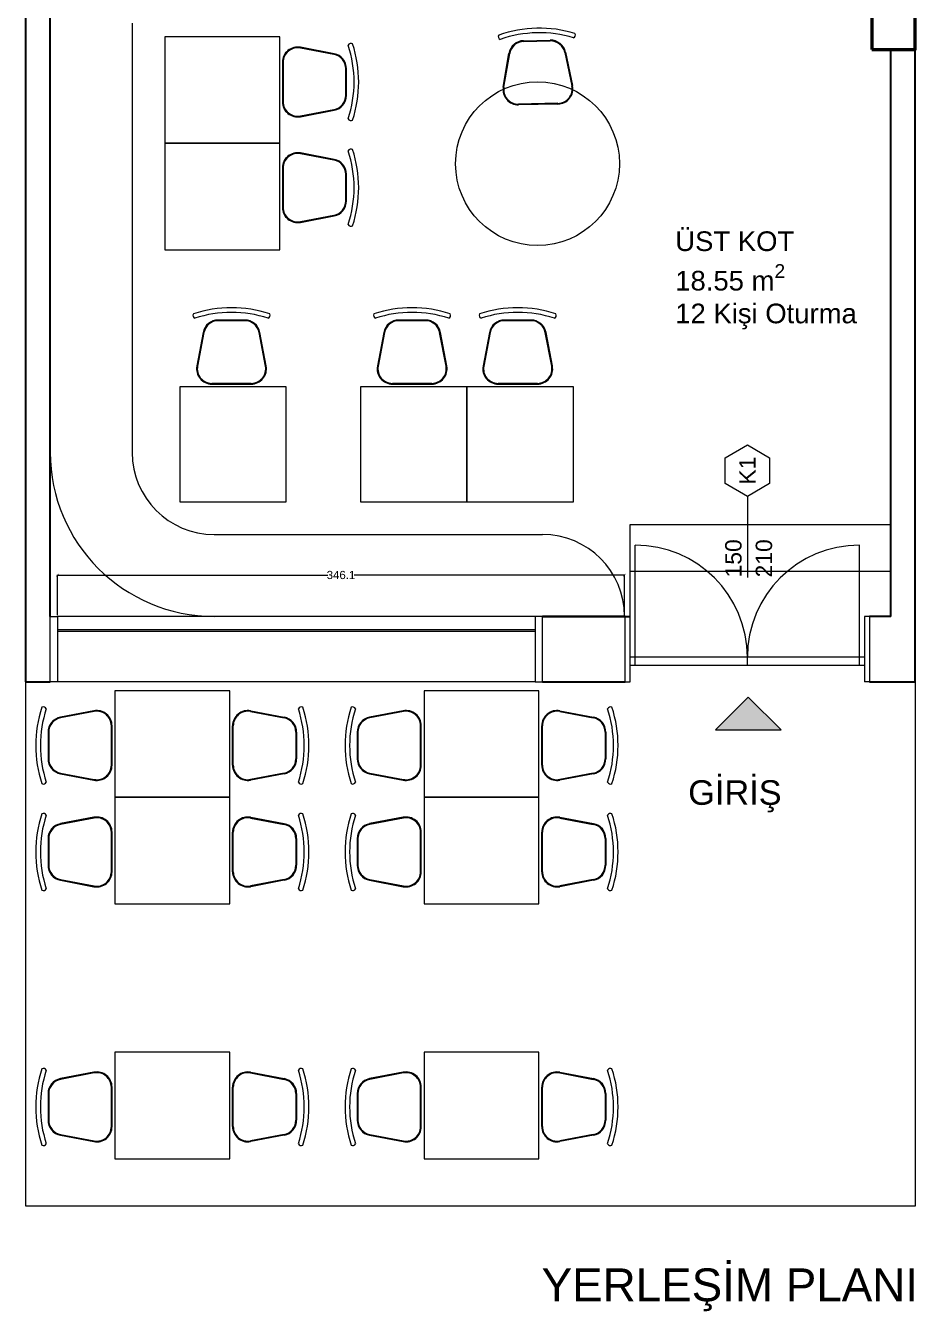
# Model space of a CAD drawing. Header units: centimetres. Extents: x 170981 to 171543, y -60527 to -58125.
# Drawn here: x 171000 to 171543, y -60527 to -59742 of the extents above; entities that cross this region are included whole.
import ezdxf
from ezdxf.enums import TextEntityAlignment as Align

# ---------------------------------------------------------------- set-up
doc = ezdxf.new("R2010")
doc.units = ezdxf.units.CM
doc.header["$MEASUREMENT"] = 0
doc.header["$PDSIZE"] = 20
doc.layers.get('0').update_dxf_attribs({"color": 250})
doc.layers.get('Defpoints').update_dxf_attribs({"lineweight": 9})
for name, color, linetype, lineweight in [('İÖŞ-DOĞRAMA', 4, 'Continuous', 18), ('İÖŞ-DUVAR', 5, 'Continuous', 30), ('İÖŞ-GÖRÜNÜŞ 3', 224, 'Continuous', 13), ('İÖŞ-KOLON', 1, 'Continuous', 50), ('İÖŞ-TEFRİŞ ALÇAK', 20, 'Continuous', 9), ('İÖŞ-YAZI ÖLÇÜ', 9, 'Continuous', 5)]:
    doc.layers.add(name, color=color, linetype=linetype, lineweight=lineweight)
doc.styles.add('AHAA100', font='arial.ttf', dxfattribs={"height": 20})
doc.styles.get("Standard").update_dxf_attribs({"font": 'arial.ttf'})
doc.dimstyles.new('ÖYKÜ', dxfattribs={"dimtxt": 5, "dimasz": 1.5, "dimexe": 0.1, "dimexo": 0.675, "dimgap": 0.09, "dimtad": 0, "dimtih": 1, "dimtoh": 1, "dimdec": 1, "dimzin": 0, "dimdsep": 46, "dimtxsty": 'Standard', "dimblk": 'ARCHTICK', "dimcen": 0.09, "dimclrd": 256, "dimclre": 256, "dimclrt": 256, "dimadec": 0, "dimazin": 0, "dimtfac": 1, "dimtdec": 1, "dimtofl": 0, "dimtmove": 0, "dimatfit": 3, "dimldrblk": 'ARCHTICK', "dimfxl": 1, "dimtolj": 1, "dimtzin": 0, "dimlwd": -1, "dimlwe": -1, "dimarcsym": 0})

# ---------------------------------------------------------------- blocks, each defined once
blk = doc.blocks.new('*U110')
blk.add_line((125.6, 0), (-369.4, 0))
blk.add_lwpolyline([(361.1, 136), (439.7, 0), (361.1, -136), (204.1, -136), (125.6, 0), (204.1, 136)], close=True)
at = {"style": 'AHAA100'}
for tag, p in [('GENISLIK', (-369.4, 35.4)), ('YUKSEKLIK', (-369.4, -150.7))]:
    blk.add_attdef(tag, p, '', height=100, dxfattribs=at)
blk.add_attdef('KAPIKODU', text='', height=100, dxfattribs=at).set_placement((282.6, 0), align=Align.MIDDLE)
blk = doc.blocks.new('_ArchTick')
at = {"color": 0, "linetype": 'ByBlock', "const_width": 0.15}
blk.add_lwpolyline([(-0.5, -0.5), (0.5, 0.5)], dxfattribs=at)
blk = doc.blocks.new('*D315')
at = {"layer": 'Defpoints', "color": 0, "transparency": 16777216}
for p in [(171365.15, -60077.57), (171019.05, -60102.79), (171365.15, -60102.79)]:
    blk.add_point(p, dxfattribs=at)
at = {"layer": 'İÖŞ-YAZI ÖLÇÜ', "transparency": 16777216}
for p, q in [((171019.05, -60102.11), (171019.05, -60077.47)), ((171019.05, -60077.57), (171184.06, -60077.57)), ((171365.15, -60077.57), (171200.14, -60077.57)), ((171365.15, -60102.11), (171365.15, -60077.47))]:
    blk.add_line(p, q, dxfattribs=at)
at = {"layer": 'İÖŞ-YAZI ÖLÇÜ', "transparency": 16777216, "xscale": 1.5, "yscale": 1.5, "zscale": 1.5, "rotation": 180}
blk.add_blockref('_ArchTick', (171019.05, -60077.57), dxfattribs=at)
at = {"layer": 'İÖŞ-YAZI ÖLÇÜ', "transparency": 16777216, "xscale": 1.5, "yscale": 1.5, "zscale": 1.5}
blk.add_blockref('_ArchTick', (171365.15, -60077.57), dxfattribs=at)
at = {"layer": 'İÖŞ-YAZI ÖLÇÜ', "transparency": 16777216, "insert": (171192.1, -60077.57), "char_height": 5, "attachment_point": 5}
blk.add_mtext('\\A1;346.1', dxfattribs=at)

msp = doc.modelspace()

# ---------------------------------------------------------------- hatches: boundary and pattern name
at = {"layer": 'İÖŞ-YAZI ÖLÇÜ'}
h = msp.add_hatch(color=256, dxfattribs=at)
h.dxf.hatch_style = 1
h.paths.add_polyline_path([(171460.68, -60172.1), (171440.68, -60152.1), (171420.68, -60172.1)])

# ---------------------------------------------------------------- linework, layer by layer
at = {"layer": 'İÖŞ-DOĞRAMA'}
for p, q in [((171371.65, -60127.79), (171371.65, -60059.29)), ((171508.65, -60127.79), (171508.65, -60059.29)), ((171310.65, -60102.79), (171019.05, -60102.79)), ((171365.65, -60142.79), (171365.65, -60102.79)), ((171511.65, -60102.79), (171511.65, -60142.79)), ((171514.65, -60102.79), (171511.65, -60102.79)), ((171514.65, -60102.79), (171514.65, -60142.79)), ((171019.05, -60110.79), (171310.65, -60110.79)), ((171019.05, -60111.79), (171310.65, -60111.79)), ((171511.65, -60127.79), (171368.65, -60127.79)), ((171511.65, -60132.79), (171368.65, -60132.79)), ((171371.65, -60132.79), (171371.65, -60127.79)), ((171440.15, -60132.79), (171440.15, -60127.79)), ((171508.65, -60132.79), (171508.65, -60127.79)), ((171310.65, -60142.79), (171014.65, -60142.79)), ((171514.65, -60142.79), (171511.65, -60142.79))]:
    msp.add_line(p, q, dxfattribs=at)
for points in [[(171019.05, -60102.79), (171019.05, -60142.79), (171014.65, -60142.79), (171014.65, -60102.79)], [(171315.15, -60102.79), (171310.65, -60102.79), (171310.65, -60142.79), (171315.15, -60142.79)]]:
    msp.add_lwpolyline(points, close=True, dxfattribs=at)
msp.add_lwpolyline([(171365.65, -60142.79), (171368.65, -60142.79), (171368.65, -60102.79), (171365.65, -60102.79)], dxfattribs=at)
for centre, start, end in [((171371.65, -60127.79), 0, 90), ((171508.65, -60127.79), 90, 180)]:
    msp.add_arc(centre, 68.5, start, end, dxfattribs=at)
at = {"layer": 'İÖŞ-DUVAR'}
for p, q in [((170999.65, -60142.79), (170999.65, -58330.79)), ((171014.65, -60102.79), (171014.65, -58935.14)), ((171527.65, -60102.79), (171527.65, -59756.79)), ((171542.65, -60142.79), (171542.65, -59756.79)), ((171315.15, -60102.79), (171368.65, -60102.79)), ((171365.65, -60102.79), (171315.15, -60102.79)), ((171527.65, -60102.79), (171514.65, -60102.79)), ((170999.65, -60142.79), (171014.65, -60142.79)), ((171315.15, -60142.79), (171365.65, -60142.79)), ((171514.65, -60142.79), (171542.65, -60142.79))]:
    msp.add_line(p, q, dxfattribs=at)
at = {"layer": 'İÖŞ-GÖRÜNÜŞ 3'}
for p, q in [((171368.65, -60102.79), (171368.65, -60046.79)), ((171368.65, -60046.79), (171527.65, -60046.79)), ((171368.65, -60075.29), (171527.65, -60075.29)), ((170999.65, -60462.79), (170999.65, -60142.79)), ((171542.65, -60142.79), (171542.65, -60462.79)), ((171542.65, -60462.79), (170999.65, -60462.79))]:
    msp.add_line(p, q, dxfattribs=at)
at = {"layer": 'İÖŞ-KOLON'}
msp.add_lwpolyline([(171516.15, -59756.79), (171542.65, -59756.79), (171542.65, -59677.79), (171516.15, -59677.79)], close=True, dxfattribs=at)
at = {"layer": 'İÖŞ-TEFRİŞ ALÇAK'}
for p, q in [((171064.65, -59740.79), (171064.65, -60002.79)), ((171187.8, -59759.83), (171167.31, -59755.93)), ((171187.89, -59759.38), (171167.39, -59755.47)), ((171303.59, -59751.43), (171319.85, -59751.09)), ((171303.6, -59751.9), (171319.86, -59751.56)), ((171156.33, -59764.62), (171156.33, -59788.68)), ((171156.8, -59764.62), (171156.8, -59788.68)), ((171291.12, -59779.76), (171294.6, -59759.19)), ((171291.58, -59779.84), (171295.06, -59759.27)), ((171328.69, -59758.57), (171333.02, -59778.98)), ((171329.15, -59758.48), (171333.48, -59778.88)), ((171194.99, -59784.78), (171194.99, -59768.53)), ((171195.46, -59784.78), (171195.46, -59768.53)), ((171167.31, -59797.38), (171187.8, -59793.47)), ((171167.39, -59797.83), (171187.89, -59793.93)), ((171324.55, -59789.66), (171300.49, -59790.16)), ((171324.56, -59790.13), (171300.5, -59790.63)), ((171187.89, -59823.85), (171167.39, -59819.95)), ((171187.8, -59824.31), (171167.31, -59820.41)), ((171156.33, -59829.1), (171156.33, -59853.16)), ((171156.8, -59829.1), (171156.8, -59853.16)), ((171194.99, -59849.26), (171194.99, -59833)), ((171195.46, -59849.26), (171195.46, -59833)), ((171167.31, -59861.85), (171187.8, -59857.95)), ((171167.39, -59862.31), (171187.89, -59858.41)), ((171133.41, -59921.91), (171117.16, -59921.91)), ((171243.64, -59921.91), (171227.39, -59921.91)), ((171308.12, -59921.91), (171291.86, -59921.91)), ((171108.01, -59929.48), (171104.1, -59949.97)), ((171108.46, -59929.57), (171104.56, -59950.06)), ((171133.41, -59922.37), (171117.16, -59922.37)), ((171146.01, -59950.06), (171142.1, -59929.57)), ((171146.47, -59949.97), (171142.56, -59929.48)), ((171218.24, -59929.48), (171214.33, -59949.97)), ((171218.69, -59929.57), (171214.79, -59950.06)), ((171243.64, -59922.37), (171227.39, -59922.37)), ((171256.24, -59950.06), (171252.33, -59929.57)), ((171256.69, -59949.97), (171252.79, -59929.48)), ((171282.71, -59929.48), (171278.81, -59949.97)), ((171283.17, -59929.57), (171279.27, -59950.06)), ((171308.12, -59922.37), (171291.86, -59922.37)), ((171320.71, -59950.06), (171316.81, -59929.57)), ((171321.17, -59949.97), (171317.27, -59929.48)), ((171113.25, -59960.56), (171137.31, -59960.56)), ((171113.25, -59961.03), (171137.31, -59961.03)), ((171223.48, -59960.56), (171247.54, -59960.56)), ((171223.48, -59961.03), (171247.54, -59961.03)), ((171287.96, -59960.56), (171312.02, -59960.56)), ((171287.96, -59961.03), (171312.02, -59961.03)), ((171114.65, -60052.79), (171315.15, -60052.79)), ((171041.32, -60160.41), (171020.83, -60164.31)), ((171041.41, -60160.86), (171020.92, -60164.77)), ((171136.88, -60160.86), (171157.37, -60164.77)), ((171136.97, -60160.41), (171157.46, -60164.31)), ((171230.07, -60160.41), (171209.58, -60164.31)), ((171230.16, -60160.86), (171209.66, -60164.77)), ((171325.62, -60160.86), (171346.12, -60164.77)), ((171325.71, -60160.41), (171346.2, -60164.31)), ((171051.92, -60193.62), (171051.92, -60169.56)), ((171052.38, -60193.62), (171052.38, -60169.56)), ((171125.91, -60193.62), (171125.91, -60169.56)), ((171126.37, -60193.62), (171126.37, -60169.56)), ((171240.66, -60193.62), (171240.66, -60169.56)), ((171241.13, -60193.62), (171241.13, -60169.56)), ((171314.65, -60193.62), (171314.65, -60169.56)), ((171315.12, -60193.62), (171315.12, -60169.56)), ((171013.26, -60173.46), (171013.26, -60189.72)), ((171013.73, -60173.46), (171013.73, -60189.72)), ((171164.57, -60173.46), (171164.57, -60189.72)), ((171165.03, -60173.46), (171165.03, -60189.72)), ((171202, -60173.46), (171202, -60189.72)), ((171202.47, -60173.46), (171202.47, -60189.72)), ((171353.31, -60173.46), (171353.31, -60189.72)), ((171353.78, -60173.46), (171353.78, -60189.72)), ((171020.83, -60198.87), (171041.32, -60202.77)), ((171020.92, -60198.41), (171041.41, -60202.31)), ((171157.37, -60198.41), (171136.88, -60202.31)), ((171157.46, -60198.87), (171136.97, -60202.77)), ((171209.58, -60198.87), (171230.07, -60202.77)), ((171209.66, -60198.41), (171230.16, -60202.31)), ((171346.12, -60198.41), (171325.62, -60202.31)), ((171346.2, -60198.87), (171325.71, -60202.77)), ((171041.32, -60225.41), (171020.83, -60229.31)), ((171041.41, -60225.86), (171020.92, -60229.77)), ((171136.88, -60225.86), (171157.37, -60229.77)), ((171136.97, -60225.41), (171157.46, -60229.31)), ((171230.07, -60225.41), (171209.58, -60229.31)), ((171230.16, -60225.86), (171209.66, -60229.77)), ((171325.62, -60225.86), (171346.12, -60229.77)), ((171325.71, -60225.41), (171346.2, -60229.31)), ((171051.92, -60258.62), (171051.92, -60234.56)), ((171052.38, -60258.62), (171052.38, -60234.56)), ((171125.91, -60258.62), (171125.91, -60234.56)), ((171126.37, -60258.62), (171126.37, -60234.56)), ((171240.66, -60258.62), (171240.66, -60234.56)), ((171241.13, -60258.62), (171241.13, -60234.56)), ((171314.65, -60258.62), (171314.65, -60234.56)), ((171315.12, -60258.62), (171315.12, -60234.56)), ((171013.26, -60238.46), (171013.26, -60254.72)), ((171013.73, -60238.46), (171013.73, -60254.72)), ((171164.57, -60238.46), (171164.57, -60254.72)), ((171165.03, -60238.46), (171165.03, -60254.72)), ((171202, -60238.46), (171202, -60254.72)), ((171202.47, -60238.46), (171202.47, -60254.72)), ((171353.31, -60238.46), (171353.31, -60254.72)), ((171353.78, -60238.46), (171353.78, -60254.72)), ((171020.83, -60263.87), (171041.32, -60267.77)), ((171020.92, -60263.41), (171041.41, -60267.31)), ((171157.37, -60263.41), (171136.88, -60267.31)), ((171157.46, -60263.87), (171136.97, -60267.77)), ((171209.58, -60263.87), (171230.07, -60267.77)), ((171209.66, -60263.41), (171230.16, -60267.31)), ((171346.12, -60263.41), (171325.62, -60267.31)), ((171346.2, -60263.87), (171325.71, -60267.77)), ((171041.32, -60381.02), (171020.83, -60384.92)), ((171041.41, -60381.48), (171020.92, -60385.38)), ((171136.88, -60381.48), (171157.37, -60385.38)), ((171136.97, -60381.02), (171157.46, -60384.92)), ((171230.07, -60381.02), (171209.58, -60384.92)), ((171230.16, -60381.48), (171209.66, -60385.38)), ((171325.62, -60381.48), (171346.12, -60385.38)), ((171325.71, -60381.02), (171346.2, -60384.92)), ((171051.92, -60414.23), (171051.92, -60390.17)), ((171052.38, -60414.23), (171052.38, -60390.17)), ((171125.91, -60414.23), (171125.91, -60390.17)), ((171126.37, -60414.23), (171126.37, -60390.17)), ((171240.66, -60414.23), (171240.66, -60390.17)), ((171241.13, -60414.23), (171241.13, -60390.17)), ((171314.65, -60414.23), (171314.65, -60390.17)), ((171315.12, -60414.23), (171315.12, -60390.17)), ((171013.26, -60394.07), (171013.26, -60410.33)), ((171013.73, -60394.07), (171013.73, -60410.33)), ((171164.57, -60394.07), (171164.57, -60410.33)), ((171165.03, -60394.07), (171165.03, -60410.33)), ((171202, -60394.07), (171202, -60410.33)), ((171202.47, -60394.07), (171202.47, -60410.33)), ((171353.31, -60394.07), (171353.31, -60410.33)), ((171353.78, -60394.07), (171353.78, -60410.33)), ((171020.83, -60419.48), (171041.32, -60423.38)), ((171020.92, -60419.02), (171041.41, -60422.92)), ((171157.37, -60419.02), (171136.88, -60422.92)), ((171157.46, -60419.48), (171136.97, -60423.38)), ((171209.58, -60419.48), (171230.07, -60423.38)), ((171209.66, -60419.02), (171230.16, -60422.92)), ((171346.12, -60419.02), (171325.62, -60422.92)), ((171346.2, -60419.48), (171325.71, -60423.38))]:
    msp.add_line(p, q, dxfattribs=at)
for points in [[(171154.67, -59749.05), (171084.67, -59749.05), (171084.67, -59814.05), (171154.67, -59814.05)], [(171154.67, -59814.05), (171084.67, -59814.05), (171084.67, -59879.05), (171154.67, -59879.05)], [(171093.7, -59962.79), (171093.7, -60032.79), (171158.7, -60032.79), (171158.7, -59962.79)], [(171203.93, -59962.79), (171203.93, -60032.79), (171268.93, -60032.79), (171268.93, -59962.79)], [(171268.93, -59962.79), (171268.93, -60032.79), (171333.93, -60032.79), (171333.93, -59962.79)], [(171054.15, -60213.18), (171124.15, -60213.18), (171124.15, -60148.18), (171054.15, -60148.18)], [(171242.89, -60213.18), (171312.89, -60213.18), (171312.89, -60148.18), (171242.89, -60148.18)], [(171054.15, -60278.18), (171124.15, -60278.18), (171124.15, -60213.18), (171054.15, -60213.18)], [(171242.89, -60278.18), (171312.89, -60278.18), (171312.89, -60213.18), (171242.89, -60213.18)], [(171054.15, -60433.79), (171124.15, -60433.79), (171124.15, -60368.79), (171054.15, -60368.79)], [(171242.89, -60433.79), (171312.89, -60433.79), (171312.89, -60368.79), (171242.89, -60368.79)]]:
    msp.add_lwpolyline(points, close=True, dxfattribs=at)
msp.add_circle((171312.06, -59826.51), 50, dxfattribs=at)
for centre, radius, start, end in [((171290.02, -59748.92), 1.89, 151.613, 247.11317), ((171313.11, -59818.43), 74.64, 73.00198, 109.36309), ((171313.11, -59818.43), 71.84, 73.00198, 109.36309), ((171333.3, -59748.02), 1.89, 295.2519, 30.75207), ((171165.65, -59764.62), 9.31, 79.2157, 180), ((171165.65, -59764.62), 8.85, 79.2157, 180), ((171198.25, -59755.01), 1.89, 60.43047, 155.93064), ((171128.27, -59776.65), 71.84, 341.81945, 18.18055), ((171128.27, -59776.65), 74.64, 341.81945, 18.18055), ((171303.79, -59760.74), 9.31, 91.18253, 170.39824), ((171303.79, -59760.74), 8.85, 91.18253, 170.39824), ((171320.04, -59760.41), 9.31, 11.96683, 91.18253), ((171320.04, -59760.41), 8.85, 11.96683, 91.18253), ((171186.14, -59768.53), 8.85, 0, 79.2157), ((171186.14, -59768.53), 9.31, 0, 79.2157), ((171300.31, -59781.31), 9.31, 170.39824, 271.18253), ((171300.31, -59781.31), 8.85, 170.39824, 271.18253), ((171324.36, -59780.82), 8.85, 271.18253, 11.96683), ((171324.36, -59780.82), 9.31, 271.18253, 11.96683), ((171165.65, -59788.68), 9.31, 180, 280.7843), ((171165.65, -59788.68), 8.85, 180, 280.7843), ((171186.14, -59784.78), 8.85, 280.7843, 0), ((171186.14, -59784.78), 9.31, 280.7843, 0), ((171198.25, -59798.3), 1.89, 204.06936, 299.56953), ((171165.65, -59829.1), 9.31, 79.2157, 180), ((171165.65, -59829.1), 8.85, 79.2157, 180), ((171198.25, -59819.48), 1.89, 60.43047, 155.93064), ((171128.27, -59841.13), 71.84, 341.81945, 18.18055), ((171128.27, -59841.13), 74.64, 341.81945, 18.18055), ((171186.14, -59833), 8.85, 0, 79.2157), ((171186.14, -59833), 9.31, 0, 79.2157), ((171186.14, -59849.26), 8.85, 280.7843, 0), ((171186.14, -59849.26), 9.31, 280.7843, 0), ((171165.65, -59853.16), 9.31, 180, 280.7843), ((171165.65, -59853.16), 8.85, 180, 280.7843), ((171198.25, -59862.78), 1.89, 204.06936, 299.56953), ((171103.64, -59919.11), 1.89, 150.43047, 245.93064), ((171125.28, -59989.09), 74.64, 71.81945, 108.18055), ((171125.28, -59989.09), 71.84, 71.81945, 108.18055), ((171117.16, -59931.22), 9.31, 90, 169.2157), ((171133.41, -59931.22), 9.31, 10.7843, 90), ((171146.93, -59919.11), 1.89, 294.06936, 29.56953), ((171213.87, -59919.11), 1.89, 150.43047, 245.93064), ((171235.51, -59989.09), 74.64, 71.81945, 108.18055), ((171235.51, -59989.09), 71.84, 71.81945, 108.18055), ((171227.39, -59931.22), 9.31, 90, 169.2157), ((171243.64, -59931.22), 9.31, 10.7843, 90), ((171257.16, -59919.11), 1.89, 294.06936, 29.56953), ((171278.34, -59919.11), 1.89, 150.43047, 245.93064), ((171299.99, -59989.09), 74.64, 71.81945, 108.18055), ((171299.99, -59989.09), 71.84, 71.81945, 108.18055), ((171291.86, -59931.22), 9.31, 90, 169.2157), ((171308.12, -59931.22), 9.31, 10.7843, 90), ((171321.63, -59919.11), 1.89, 294.06936, 29.56953), ((171117.16, -59931.22), 8.85, 90, 169.2157), ((171133.41, -59931.22), 8.85, 10.7843, 90), ((171227.39, -59931.22), 8.85, 90, 169.2157), ((171243.64, -59931.22), 8.85, 10.7843, 90), ((171291.86, -59931.22), 8.85, 90, 169.2157), ((171308.12, -59931.22), 8.85, 10.7843, 90), ((171113.25, -59951.72), 9.31, 169.2157, 270), ((171113.25, -59951.72), 8.85, 169.2157, 270), ((171137.31, -59951.72), 9.31, 270, 10.7843), ((171137.31, -59951.72), 8.85, 270, 10.7843), ((171223.48, -59951.72), 9.31, 169.2157, 270), ((171223.48, -59951.72), 8.85, 169.2157, 270), ((171247.54, -59951.72), 9.31, 270, 10.7843), ((171247.54, -59951.72), 8.85, 270, 10.7843), ((171287.96, -59951.72), 9.31, 169.2157, 270), ((171287.96, -59951.72), 8.85, 169.2157, 270), ((171312.02, -59951.72), 9.31, 270, 10.7843), ((171312.02, -59951.72), 8.85, 270, 10.7843), ((171114.65, -60002.79), 100, 180, 270), ((171114.65, -60002.79), 50, 180, 270), ((171315.15, -60102.79), 50, 0, 90), ((171080.44, -60181.59), 74.64, 161.81945, 198.18055), ((171080.44, -60181.59), 71.84, 161.81945, 198.18055), ((171010.46, -60159.94), 1.89, 24.06936, 119.56953), ((171022.57, -60173.46), 9.31, 100.7843, 180), ((171022.57, -60173.46), 8.85, 100.7843, 180), ((171043.07, -60169.56), 9.31, 0, 100.7843), ((171043.07, -60169.56), 8.85, 0, 100.7843), ((171135.22, -60169.56), 9.31, 79.2157, 180), ((171135.22, -60169.56), 8.85, 79.2157, 180), ((171155.72, -60173.46), 8.85, 0, 79.2157), ((171155.72, -60173.46), 9.31, 0, 79.2157), ((171167.83, -60159.94), 1.89, 60.43047, 155.93064), ((171097.85, -60181.59), 71.84, 341.81945, 18.18055), ((171097.85, -60181.59), 74.64, 341.81945, 18.18055), ((171269.19, -60181.59), 74.64, 161.81945, 198.18055), ((171269.19, -60181.59), 71.84, 161.81945, 198.18055), ((171199.21, -60159.94), 1.89, 24.06936, 119.56953), ((171211.32, -60173.46), 9.31, 100.7843, 180), ((171211.32, -60173.46), 8.85, 100.7843, 180), ((171231.81, -60169.56), 9.31, 0, 100.7843), ((171231.81, -60169.56), 8.85, 0, 100.7843), ((171323.97, -60169.56), 9.31, 79.2157, 180), ((171323.97, -60169.56), 8.85, 79.2157, 180), ((171344.46, -60173.46), 8.85, 0, 79.2157), ((171344.46, -60173.46), 9.31, 0, 79.2157), ((171356.57, -60159.94), 1.89, 60.43047, 155.93064), ((171286.59, -60181.59), 71.84, 341.81945, 18.18055), ((171286.59, -60181.59), 74.64, 341.81945, 18.18055), ((171022.57, -60189.72), 9.31, 180, 259.2157), ((171022.57, -60189.72), 8.85, 180, 259.2157), ((171043.07, -60193.62), 9.31, 259.2157, 0), ((171043.07, -60193.62), 8.85, 259.2157, 0), ((171135.22, -60193.62), 9.31, 180, 280.7843), ((171135.22, -60193.62), 8.85, 180, 280.7843), ((171155.72, -60189.72), 8.85, 280.7843, 0), ((171155.72, -60189.72), 9.31, 280.7843, 0), ((171211.32, -60189.72), 9.31, 180, 259.2157), ((171211.32, -60189.72), 8.85, 180, 259.2157), ((171231.81, -60193.62), 9.31, 259.2157, 0), ((171231.81, -60193.62), 8.85, 259.2157, 0), ((171323.97, -60193.62), 9.31, 180, 280.7843), ((171323.97, -60193.62), 8.85, 180, 280.7843), ((171344.46, -60189.72), 8.85, 280.7843, 0), ((171344.46, -60189.72), 9.31, 280.7843, 0), ((171010.46, -60203.23), 1.89, 240.43047, 335.93064), ((171167.83, -60203.23), 1.89, 204.06936, 299.56953), ((171199.21, -60203.23), 1.89, 240.43047, 335.93064), ((171356.57, -60203.23), 1.89, 204.06936, 299.56953), ((171080.44, -60246.59), 74.64, 161.81945, 198.18055), ((171080.44, -60246.59), 71.84, 161.81945, 198.18055), ((171010.46, -60224.94), 1.89, 24.06936, 119.56953), ((171043.07, -60234.56), 9.31, 0, 100.7843), ((171043.07, -60234.56), 8.85, 0, 100.7843), ((171135.22, -60234.56), 9.31, 79.2157, 180), ((171135.22, -60234.56), 8.85, 79.2157, 180), ((171167.83, -60224.94), 1.89, 60.43047, 155.93064), ((171097.85, -60246.59), 71.84, 341.81945, 18.18055), ((171097.85, -60246.59), 74.64, 341.81945, 18.18055), ((171269.19, -60246.59), 74.64, 161.81945, 198.18055), ((171269.19, -60246.59), 71.84, 161.81945, 198.18055), ((171199.21, -60224.94), 1.89, 24.06936, 119.56953), ((171231.81, -60234.56), 9.31, 0, 100.7843), ((171231.81, -60234.56), 8.85, 0, 100.7843), ((171323.97, -60234.56), 9.31, 79.2157, 180), ((171323.97, -60234.56), 8.85, 79.2157, 180), ((171356.57, -60224.94), 1.89, 60.43047, 155.93064), ((171286.59, -60246.59), 71.84, 341.81945, 18.18055), ((171286.59, -60246.59), 74.64, 341.81945, 18.18055), ((171022.57, -60238.46), 9.31, 100.7843, 180), ((171022.57, -60238.46), 8.85, 100.7843, 180), ((171155.72, -60238.46), 8.85, 0, 79.2157), ((171155.72, -60238.46), 9.31, 0, 79.2157), ((171211.32, -60238.46), 9.31, 100.7843, 180), ((171211.32, -60238.46), 8.85, 100.7843, 180), ((171344.46, -60238.46), 8.85, 0, 79.2157), ((171344.46, -60238.46), 9.31, 0, 79.2157), ((171022.57, -60254.72), 9.31, 180, 259.2157), ((171022.57, -60254.72), 8.85, 180, 259.2157), ((171043.07, -60258.62), 9.31, 259.2157, 0), ((171043.07, -60258.62), 8.85, 259.2157, 0), ((171135.22, -60258.62), 9.31, 180, 280.7843), ((171135.22, -60258.62), 8.85, 180, 280.7843), ((171155.72, -60254.72), 8.85, 280.7843, 0), ((171155.72, -60254.72), 9.31, 280.7843, 0), ((171211.32, -60254.72), 9.31, 180, 259.2157), ((171211.32, -60254.72), 8.85, 180, 259.2157), ((171231.81, -60258.62), 9.31, 259.2157, 0), ((171231.81, -60258.62), 8.85, 259.2157, 0), ((171323.97, -60258.62), 9.31, 180, 280.7843), ((171323.97, -60258.62), 8.85, 180, 280.7843), ((171344.46, -60254.72), 8.85, 280.7843, 0), ((171344.46, -60254.72), 9.31, 280.7843, 0), ((171010.46, -60268.23), 1.89, 240.43047, 335.93064), ((171167.83, -60268.23), 1.89, 204.06936, 299.56953), ((171199.21, -60268.23), 1.89, 240.43047, 335.93064), ((171356.57, -60268.23), 1.89, 204.06936, 299.56953), ((171080.44, -60402.2), 74.64, 161.81945, 198.18055), ((171080.44, -60402.2), 71.84, 161.81945, 198.18055), ((171010.46, -60380.55), 1.89, 24.06936, 119.56953), ((171022.57, -60394.07), 9.31, 100.7843, 180), ((171043.07, -60390.17), 9.31, 0, 100.7843), ((171043.07, -60390.17), 8.85, 0, 100.7843), ((171135.22, -60390.17), 9.31, 79.2157, 180), ((171135.22, -60390.17), 8.85, 79.2157, 180), ((171155.72, -60394.07), 9.31, 0, 79.2157), ((171167.83, -60380.55), 1.89, 60.43047, 155.93064), ((171097.85, -60402.2), 71.84, 341.81945, 18.18055), ((171097.85, -60402.2), 74.64, 341.81945, 18.18055), ((171269.19, -60402.2), 74.64, 161.81945, 198.18055), ((171269.19, -60402.2), 71.84, 161.81945, 198.18055), ((171199.21, -60380.55), 1.89, 24.06936, 119.56953), ((171211.32, -60394.07), 9.31, 100.7843, 180), ((171231.81, -60390.17), 9.31, 0, 100.7843), ((171231.81, -60390.17), 8.85, 0, 100.7843), ((171323.97, -60390.17), 9.31, 79.2157, 180), ((171323.97, -60390.17), 8.85, 79.2157, 180), ((171344.46, -60394.07), 9.31, 0, 79.2157), ((171356.57, -60380.55), 1.89, 60.43047, 155.93064), ((171286.59, -60402.2), 71.84, 341.81945, 18.18055), ((171286.59, -60402.2), 74.64, 341.81945, 18.18055), ((171022.57, -60394.07), 8.85, 100.7843, 180), ((171155.72, -60394.07), 8.85, 0, 79.2157), ((171211.32, -60394.07), 8.85, 100.7843, 180), ((171344.46, -60394.07), 8.85, 0, 79.2157), ((171022.57, -60410.33), 9.31, 180, 259.2157), ((171022.57, -60410.33), 8.85, 180, 259.2157), ((171043.07, -60414.23), 9.31, 259.2157, 0), ((171043.07, -60414.23), 8.85, 259.2157, 0), ((171135.22, -60414.23), 9.31, 180, 280.7843), ((171135.22, -60414.23), 8.85, 180, 280.7843), ((171155.72, -60410.33), 8.85, 280.7843, 0), ((171155.72, -60410.33), 9.31, 280.7843, 0), ((171211.32, -60410.33), 9.31, 180, 259.2157), ((171211.32, -60410.33), 8.85, 180, 259.2157), ((171231.81, -60414.23), 9.31, 259.2157, 0), ((171231.81, -60414.23), 8.85, 259.2157, 0), ((171323.97, -60414.23), 9.31, 180, 280.7843), ((171323.97, -60414.23), 8.85, 180, 280.7843), ((171344.46, -60410.33), 8.85, 280.7843, 0), ((171344.46, -60410.33), 9.31, 280.7843, 0), ((171010.46, -60423.85), 1.89, 240.43047, 335.93064), ((171167.83, -60423.85), 1.89, 204.06936, 299.56953), ((171199.21, -60423.85), 1.89, 240.43047, 335.93064), ((171356.57, -60423.85), 1.89, 204.06936, 299.56953)]:
    msp.add_arc(centre, radius, start, end, dxfattribs=at)
at = {"layer": 'İÖŞ-YAZI ÖLÇÜ'}
msp.add_lwpolyline([(171460.68, -60172.1), (171440.68, -60152.1), (171420.68, -60172.1)], close=True, dxfattribs=at)

# ---------------------------------------------------------------- block references
at = {"layer": 'İÖŞ-YAZI ÖLÇÜ', "xscale": 0.1, "yscale": 0.1, "zscale": 0.1, "rotation": 90}
msp.add_blockref('*U110', (171440.15, -60042.09), dxfattribs=at).add_auto_attribs({'GENISLIK': '150', 'YUKSEKLIK': '210', 'KAPIKODU': 'K1'})

# ---------------------------------------------------------------- texts
at = {"layer": 'İÖŞ-YAZI ÖLÇÜ', "attachment_point": 1, "style": 'AHAA100'}
for s, width, insert, char_height in [('\\A1;ÜST KOT\\P18.55 m{\\H0.7x;\\S2^ ;\\H1.42857x;\\P12 Kişi Oturma}', 131.024, (171396.12, -59867.82), 12), ('\\A1;{\\H0.75x;GİRİŞ}', 155.2922, (171404.02, -60202.81), 20), ('\\A1;YERLEŞİM PLANI', 274.6638, (171314.55, -60500.76), 20)]:
    msp.add_mtext_dynamic_manual_height_columns(s, width=width, gutter_width=100, heights=[0], dxfattribs=dict(at, insert=insert, char_height=char_height))

# ---------------------------------------------------------------- dimensions: what is measured, and where the dimension line sits
at = {"layer": 'İÖŞ-YAZI ÖLÇÜ'}
dim = msp.add_linear_dim(base=(171365.15, -60077.57), p1=(171019.05, -60102.79), p2=(171365.15, -60102.79), dimstyle='ÖYKÜ', dxfattribs=at)
dim.commit()
dim.dimension.update_dxf_attribs({"geometry": '*D315', "text_midpoint": (171192.1, -60077.57)})

doc.saveas('drawing.dxf')
